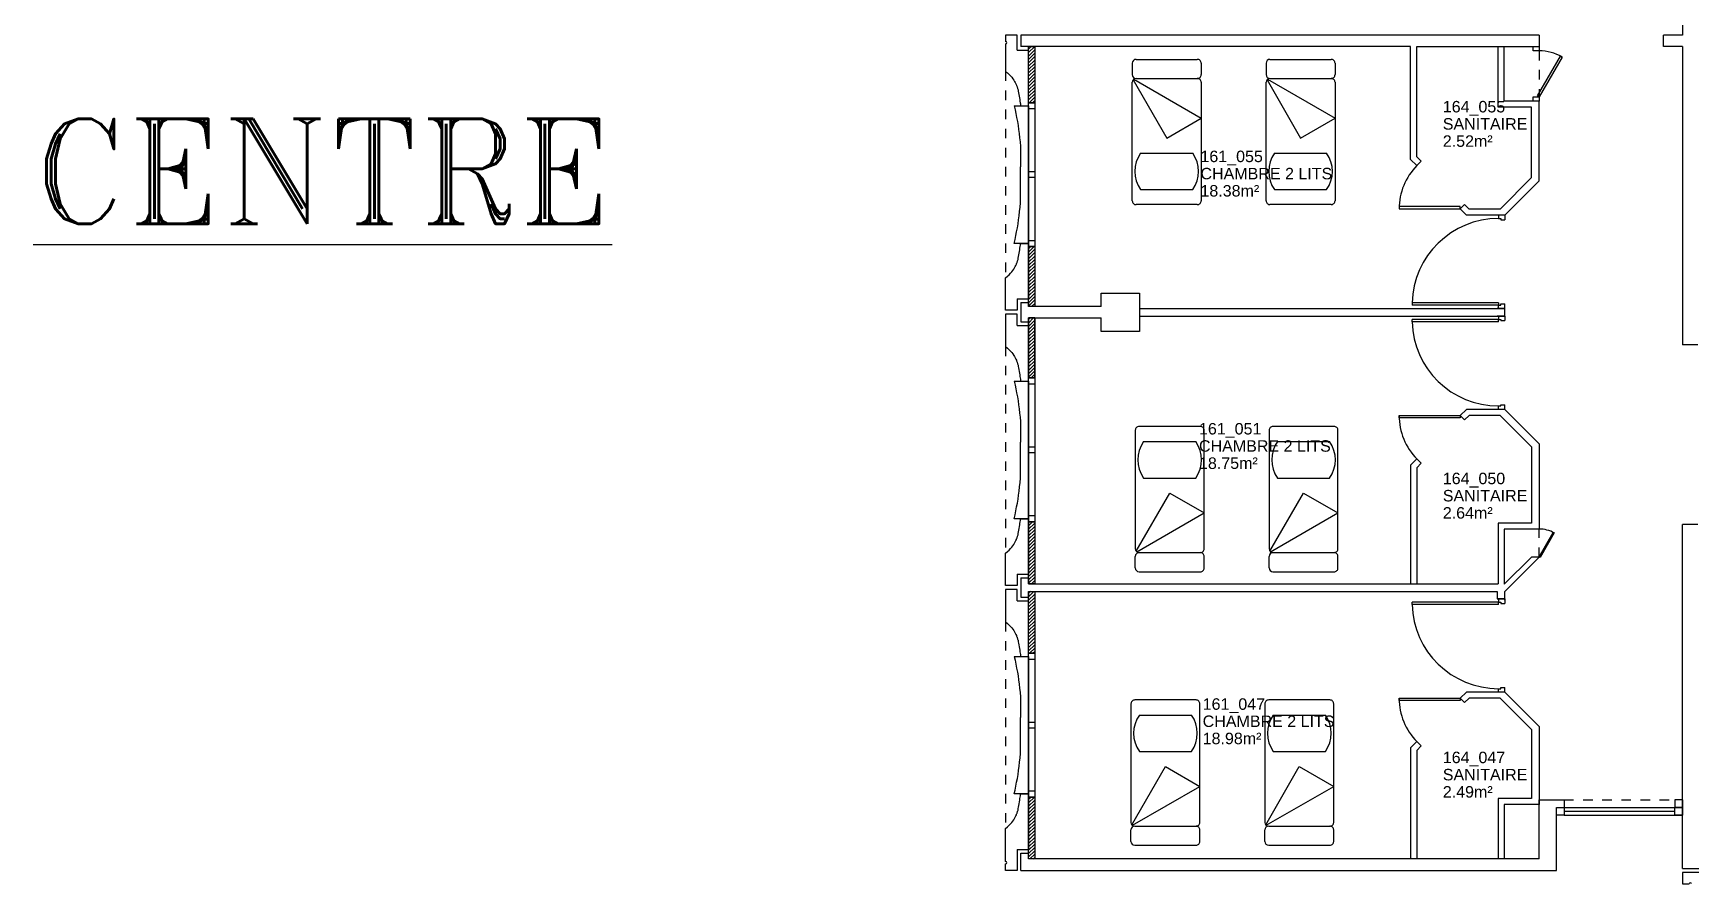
# Model space of a CAD drawing. Header units: millimetres. Extents: x -3.6 to 68.3, y -13.9 to 59.5.
# Drawn here: x 0.56 to 22.23, y -11.18 to -0.05 of the extents above; entities that cross this region are included whole.
import ezdxf

# ---------------------------------------------------------------- set-up
doc = ezdxf.new("R2010")
doc.units = ezdxf.units.MM
doc.linetypes.add('CACHÉ', pattern=[0.25, 0.125, -0.125])
doc.linetypes.add('CONTINU', pattern=[0])
for name, color, linetype in [('002 poteaux', 7, 'Continuous'), ('003 murs porteurs', 7, 'Continuous'), ('003 porte', 7, 'Continuous'), ('004 cloisons', 7, 'Continuous'), ('004 isolation', 8, 'Continuous'), ('007 Fenêtre', 7, 'Continuous'), ('400 Lits', 8, 'Continuous'), ('A_Etiqu_Local', 7, 'Continuous'), ('A_MURS_STRU', 7, 'CONTINU')]:
    doc.layers.add(name, color=color, linetype=linetype)
doc.styles.add('Attribut', font='arial.ttf')
doc.styles.add('ROMANT', font='ROMANT')

# ---------------------------------------------------------------- blocks, each defined once
blk = doc.blocks.new('A_Etiqu_Local')
at = {"style": 'Attribut', "flags": 1}
for tag, p in [('CODE_HOPITAL', (-0.446, 1.632)), ('CODE_SITE', (-0.446, 1.407)), ('CODE_BATIMENT', (-0.446, 1.182)), ('CODE_SECTEUR', (-0.446, 0.957)), ('CODE_ETAGE', (-0.446, 0.732)), ('NOM_NORMALISE', (-0.446, -0.843)), ('SECTEUR_ACTIVITE', (-0.446, -1.068)), ('SOUS_SECTEUR_ACTIVITE', (-0.446, -1.293)), ('VOLUME', (-0.446, -1.518)), ('SERVICE', (-0.446, -1.743)), ('CODE_UG', (-0.446, -1.968)), ('CODE_UA', (-0.446, -2.193)), ('CODE_POLE', (-0.446, -2.418)), ('OCCUPANT_EXTERNE', (-0.446, -2.643)), ('DISPONIBILITE', (-0.446, -2.868)), ('ACCES_HANDICAPES', (-0.446, -3.093)), ('NATURE_SOL', (-0.446, -3.318)), ('RISQUE_LABORATOIRE', (-0.446, -3.543)), ('AMIANTE', (-0.446, -3.768))]:
    blk.add_attdef(tag, p, '', height=0.15, dxfattribs=at)
at = {"layer": 'A_Etiqu_Local', "style": 'Attribut'}
for tag, p in [('CODE_PIECE', (-0.446, 0.282)), ('NOM_USAGE', (-0.446, 0.057)), ('SURFACE', (-0.446, -0.168))]:
    blk.add_attdef(tag, p, '', height=0.15, dxfattribs=at)

msp = doc.modelspace()

# ---------------------------------------------------------------- linework, layer by layer
at = {"layer": '002 poteaux', "color": 8, "linetype": 'Continuous'}
for p, q in [((14.525, -3.625), (14.525, -3.45)), ((14.525, -3.45), (15.025, -3.45)), ((15.025, -3.45), (15.025, -3.95)), ((14.525, -3.95), (14.525, -3.775)), ((15.025, -3.95), (14.525, -3.95))]:
    msp.add_line(p, q, dxfattribs=at)
at = {"layer": '003 murs porteurs', "color": 8, "linetype": 'Continuous'}
for p, q in [((20.25, -0.075), (13.475, -0.075)), ((13.475, -0.075), (13.475, -0.225)), ((20.25, -0.075), (20.25, -0.225)), ((18.57, -0.225), (13.475, -0.225)), ((18.65, -0.225), (20.25, -0.225)), ((13.475, -3.575), (13.475, -3.825)), ((13.475, -3.575), (13.475, -3.675)), ((13.475, -3.575), (13.575, -3.575)), ((13.575, -3.575), (13.575, -3.625)), ((14.525, -3.625), (13.575, -3.625)), ((13.475, -3.825), (13.575, -3.825)), ((13.575, -3.775), (13.575, -3.825)), ((13.575, -3.775), (14.525, -3.775)), ((13.475, -7.175), (13.475, -7.425)), ((13.475, -7.175), (13.475, -7.275)), ((13.475, -7.175), (13.575, -7.175)), ((13.575, -7.175), (13.575, -7.25)), ((13.575, -7.35), (13.575, -7.425)), ((13.475, -7.425), (13.575, -7.425)), ((20.25, -10.85), (20.25, -10.075)), ((20.25, -10.075), (20.475, -10.075)), ((20.475, -10.075), (20.575, -10.075)), ((20.475, -11), (20.475, -10.175)), ((20.575, -10.075), (20.575, -10.175)), ((13.475, -10.8), (13.475, -10.775)), ((13.475, -10.775), (13.575, -10.775)), ((13.475, -11), (13.475, -10.8)), ((13.575, -10.85), (13.575, -10.775)), ((13.475, -11), (20.475, -11)), ((20.25, -10.85), (13.575, -10.85))]:
    msp.add_line(p, q, dxfattribs=at)
at = {"layer": '003 murs porteurs', "color": 8, "linetype": 'CACHÉ'}
for p, q in [((13.275, -0.55), (13.275, -3.25)), ((13.275, -4.15), (13.275, -6.85)), ((13.275, -7.75), (13.275, -10.45)), ((20.575, -10.075), (22.025, -10.075))]:
    msp.add_line(p, q, dxfattribs=at)
at = {"layer": '003 porte', "color": 8, "linetype": 'Continuous'}
for p, q in [((20.17, -0.282), (20.17, -0.225)), ((20.17, -0.225), (20.25, -0.225)), ((20.25, -0.282), (20.17, -0.282)), ((20.228, -0.869), (20.527, -0.35)), ((20.25, -0.225), (20.25, -0.282)), ((20.55, -0.363), (20.25, -0.882)), ((20.527, -0.35), (20.55, -0.363)), ((20.17, -0.939), (20.17, -0.882)), ((20.17, -0.882), (20.25, -0.882)), ((20.25, -0.939), (20.17, -0.939)), ((20.25, -0.882), (20.228, -0.869)), ((20.25, -0.882), (20.25, -0.939)), ((19.218, -2.319), (18.418, -2.319)), ((18.418, -2.319), (18.418, -2.349)), ((18.418, -2.349), (19.218, -2.349)), ((19.218, -2.349), (19.218, -2.319)), ((19.8, -2.431), (19.72, -2.431)), ((19.72, -2.431), (19.72, -2.475)), ((19.72, -2.475), (19.748, -2.475)), ((19.748, -2.475), (19.748, -2.491)), ((19.748, -2.491), (19.8, -2.491)), ((19.8, -2.431), (19.8, -2.491)), ((19.72, -3.577), (18.588, -3.577)), ((18.588, -3.577), (18.588, -3.607)), ((19.72, -3.607), (18.588, -3.607)), ((19.72, -3.577), (19.72, -3.607)), ((19.72, -3.607), (19.748, -3.607)), ((19.72, -3.651), (19.72, -3.607)), ((19.8, -3.651), (19.72, -3.651)), ((19.748, -3.591), (19.8, -3.591)), ((19.748, -3.607), (19.748, -3.591)), ((19.8, -3.651), (19.8, -3.591)), ((19.72, -3.794), (18.588, -3.794)), ((18.588, -3.824), (18.588, -3.794)), ((19.72, -3.824), (18.588, -3.824)), ((19.8, -3.751), (19.72, -3.751)), ((19.72, -3.751), (19.72, -3.794)), ((19.72, -3.794), (19.748, -3.794)), ((19.72, -3.824), (19.72, -3.794)), ((19.748, -3.794), (19.748, -3.81)), ((19.748, -3.81), (19.8, -3.81)), ((19.8, -3.751), (19.8, -3.81)), ((19.72, -4.926), (19.748, -4.926)), ((19.72, -4.97), (19.72, -4.926)), ((19.8, -4.97), (19.72, -4.97)), ((19.748, -4.91), (19.8, -4.91)), ((19.748, -4.926), (19.748, -4.91)), ((19.8, -4.97), (19.8, -4.91)), ((18.418, -5.082), (18.418, -5.052)), ((18.418, -5.052), (19.218, -5.052)), ((19.218, -5.082), (18.418, -5.082)), ((19.218, -5.052), (19.218, -5.082)), ((20.25, -6.899), (20.434, -6.58)), ((20.446, -6.587), (20.262, -6.906)), ((20.434, -6.58), (20.446, -6.587)), ((20.262, -6.906), (20.25, -6.899)), ((19.72, -7.491), (18.588, -7.491)), ((18.588, -7.521), (18.588, -7.491)), ((19.72, -7.521), (18.588, -7.521)), ((19.8, -7.447), (19.72, -7.447)), ((19.72, -7.447), (19.72, -7.491)), ((19.72, -7.491), (19.748, -7.491)), ((19.72, -7.521), (19.72, -7.491)), ((19.748, -7.491), (19.748, -7.507)), ((19.748, -7.507), (19.8, -7.507)), ((19.8, -7.447), (19.8, -7.507)), ((19.72, -8.623), (19.748, -8.623)), ((19.72, -8.667), (19.72, -8.623)), ((19.8, -8.667), (19.72, -8.667)), ((19.748, -8.607), (19.8, -8.607)), ((19.748, -8.623), (19.748, -8.607)), ((19.8, -8.667), (19.8, -8.607)), ((18.418, -8.779), (18.418, -8.749)), ((18.418, -8.749), (19.218, -8.749)), ((19.218, -8.779), (18.418, -8.779)), ((19.218, -8.749), (19.218, -8.779))]:
    msp.add_line(p, q, dxfattribs=at)
at = {"layer": '003 porte', "color": 8, "linetype": 'CACHÉ'}
for p, q in [((20.25, -0.282), (20.25, -0.882)), ((20.25, -6.901), (20.25, -6.537))]:
    msp.add_line(p, q, dxfattribs=at)
at = {"layer": '003 porte', "color": 8, "linetype": 'Continuous'}
for centre, radius, start, end in [((20.25, -0.882), 0.6, 60, 90), ((19.218, -2.349), 0.8, 135, 180), ((19.218, -5.052), 0.8, 180, 225), ((20.262, -6.906), 0.369, 60, 91.8596), ((19.218, -8.749), 0.8, 180, 225)]:
    msp.add_arc(centre, radius, start, end, dxfattribs=at)
at = {"layer": '003 porte', "color": 8}
for centre, start, end in [((19.72, -3.607), 90, 178.4814), ((19.72, -3.794), 181.5186, 270), ((19.72, -7.491), 181.5186, 270)]:
    msp.add_arc(centre, 1.132, start, end, dxfattribs=at)
at = {"layer": '004 cloisons', "color": 8, "linetype": 'Continuous'}
for p, q in [((22.125, 4.2), (22.125, -0.075)), ((13.425, -0.075), (13.275, -0.075)), ((13.275, -0.075), (13.275, -0.16)), ((13.275, -0.19), (13.275, -0.55)), ((13.425, -0.275), (13.425, -0.075)), ((22.125, -0.075), (21.875, -0.075)), ((21.875, -0.225), (21.875, -0.075)), ((13.425, -0.275), (13.575, -0.275)), ((13.575, -1), (13.575, -0.275)), ((18.57, -1.701), (18.57, -0.225)), ((18.65, -0.703), (18.65, -0.225)), ((19.713, -1.019), (19.713, -0.225)), ((19.793, -0.939), (19.793, -0.225)), ((22.125, -0.225), (21.875, -0.225)), ((22.125, -0.225), (22.125, -3.726)), ((13.275, -0.55), (13.3, -0.571)), ((13.3, -0.571), (13.322, -0.591)), ((13.322, -0.591), (13.341, -0.61)), ((13.341, -0.61), (13.357, -0.628)), ((13.357, -0.628), (13.371, -0.646)), ((13.371, -0.646), (13.383, -0.664)), ((13.383, -0.664), (13.393, -0.681)), ((13.393, -0.681), (13.402, -0.697)), ((13.402, -0.697), (13.41, -0.713)), ((13.41, -0.713), (13.416, -0.729)), ((13.416, -0.729), (13.419, -0.736)), ((13.419, -0.736), (13.422, -0.744)), ((13.422, -0.744), (13.425, -0.751)), ((13.425, -0.751), (13.427, -0.759)), ((13.427, -0.759), (13.43, -0.766)), ((13.43, -0.766), (13.432, -0.774)), ((13.432, -0.774), (13.434, -0.782)), ((13.434, -0.782), (13.437, -0.791)), ((13.437, -0.791), (13.439, -0.8)), ((13.439, -0.8), (13.441, -0.809)), ((13.441, -0.809), (13.445, -0.829)), ((13.445, -0.829), (13.449, -0.851)), ((13.449, -0.851), (13.453, -0.874)), ((18.65, -1.668), (18.65, -0.703)), ((13.385, -1), (13.575, -1)), ((13.385, -1), (13.398, -1.052)), ((13.398, -1.052), (13.409, -1.103)), ((13.453, -0.874), (13.456, -0.897)), ((13.456, -0.897), (13.46, -0.919)), ((13.46, -0.919), (13.463, -0.94)), ((13.463, -0.94), (13.466, -0.96)), ((13.466, -0.96), (13.468, -0.977)), ((13.468, -0.977), (13.471, -0.99)), ((13.471, -0.99), (13.472, -1)), ((13.475, -1), (13.575, -1)), ((13.575, -0.96), (13.655, -0.96)), ((13.575, -1.04), (13.575, -0.96)), ((13.575, -1), (13.575, -2.8)), ((13.655, -1.04), (13.575, -1.04)), ((13.655, -0.96), (13.655, -1.04)), ((20.15, -1.019), (19.713, -1.019)), ((20.25, -0.939), (19.793, -0.939)), ((20.15, -1.939), (20.15, -1.019)), ((20.25, -1.981), (20.25, -0.939)), ((13.409, -1.103), (13.419, -1.154)), ((13.419, -1.154), (13.429, -1.205)), ((13.429, -1.205), (13.437, -1.257)), ((13.437, -1.257), (13.445, -1.309)), ((13.445, -1.309), (13.452, -1.363)), ((13.452, -1.363), (13.458, -1.418)), ((13.458, -1.418), (13.464, -1.473)), ((13.464, -1.473), (13.469, -1.531)), ((13.469, -1.531), (13.469, -1.8)), ((18.652, -1.783), (18.57, -1.701)), ((18.708, -1.726), (18.65, -1.668)), ((18.652, -1.783), (18.708, -1.726)), ((13.469, -2.27), (13.469, -1.8)), ((19.738, -2.351), (20.15, -1.939)), ((19.8, -2.431), (20.25, -1.981)), ((13.452, -2.438), (13.458, -2.383)), ((13.458, -2.383), (13.464, -2.327)), ((13.464, -2.327), (13.469, -2.27)), ((19.218, -2.349), (19.274, -2.292)), ((19.3, -2.431), (19.218, -2.349)), ((19.333, -2.351), (19.274, -2.292)), ((19.738, -2.351), (19.333, -2.351)), ((13.419, -2.647), (13.429, -2.596)), ((13.429, -2.596), (13.437, -2.544)), ((13.437, -2.544), (13.445, -2.491)), ((13.445, -2.491), (13.452, -2.438)), ((19.8, -2.431), (19.3, -2.431)), ((13.385, -2.8), (13.398, -2.749)), ((13.575, -2.8), (13.385, -2.8)), ((13.398, -2.749), (13.409, -2.698)), ((13.409, -2.698), (13.419, -2.647)), ((13.468, -2.824), (13.471, -2.81)), ((13.471, -2.81), (13.472, -2.8)), ((13.475, -2.8), (13.575, -2.8)), ((13.575, -2.76), (13.655, -2.76)), ((13.575, -2.84), (13.575, -2.76)), ((13.575, -2.8), (13.575, -3.525)), ((13.655, -2.76), (13.655, -2.84)), ((13.43, -3.034), (13.432, -3.027)), ((13.432, -3.027), (13.434, -3.018)), ((13.434, -3.018), (13.437, -3.01)), ((13.437, -3.01), (13.439, -3.001)), ((13.439, -3.001), (13.441, -2.992)), ((13.441, -2.992), (13.445, -2.971)), ((13.445, -2.971), (13.449, -2.95)), ((13.449, -2.95), (13.453, -2.927)), ((13.453, -2.927), (13.456, -2.904)), ((13.456, -2.904), (13.46, -2.882)), ((13.46, -2.882), (13.463, -2.861)), ((13.463, -2.861), (13.466, -2.841)), ((13.466, -2.841), (13.468, -2.824)), ((13.655, -2.84), (13.575, -2.84)), ((13.275, -3.25), (13.3, -3.23)), ((13.275, -3.675), (13.275, -3.25)), ((13.3, -3.23), (13.322, -3.21)), ((13.322, -3.21), (13.341, -3.191)), ((13.341, -3.191), (13.357, -3.172)), ((13.357, -3.172), (13.371, -3.154)), ((13.371, -3.154), (13.383, -3.137)), ((13.383, -3.137), (13.393, -3.12)), ((13.393, -3.12), (13.402, -3.103)), ((13.402, -3.103), (13.41, -3.087)), ((13.41, -3.087), (13.416, -3.072)), ((13.416, -3.072), (13.419, -3.065)), ((13.419, -3.065), (13.422, -3.057)), ((13.422, -3.057), (13.425, -3.05)), ((13.425, -3.05), (13.427, -3.042)), ((13.427, -3.042), (13.43, -3.034)), ((13.425, -3.675), (13.275, -3.675)), ((13.425, -3.525), (13.575, -3.525)), ((13.425, -3.525), (13.425, -3.675)), ((15.025, -3.651), (19.7, -3.651)), ((19.7, -3.651), (19.8, -3.651)), ((19.8, -3.651), (19.7, -3.651)), ((19.8, -3.751), (19.8, -3.651)), ((13.425, -3.725), (13.275, -3.725)), ((13.275, -3.725), (13.275, -4.15)), ((13.425, -3.875), (13.425, -3.725)), ((13.425, -3.875), (13.575, -3.875)), ((13.575, -4.6), (13.575, -3.875)), ((15.025, -3.751), (19.7, -3.751)), ((19.7, -3.751), (19.8, -3.751)), ((19.8, -3.751), (19.7, -3.751)), ((22.125, -3.726), (22.125, -4.126)), ((13.275, -4.15), (13.3, -4.171)), ((13.3, -4.171), (13.322, -4.191)), ((13.322, -4.191), (13.341, -4.21)), ((13.341, -4.21), (13.357, -4.228)), ((13.357, -4.228), (13.371, -4.246)), ((13.371, -4.246), (13.383, -4.264)), ((13.383, -4.264), (13.393, -4.281)), ((13.393, -4.281), (13.402, -4.297)), ((13.402, -4.297), (13.41, -4.313)), ((13.41, -4.313), (13.416, -4.329)), ((13.416, -4.329), (13.419, -4.336)), ((22.325, -4.126), (22.125, -4.126)), ((13.419, -4.336), (13.422, -4.344)), ((13.422, -4.344), (13.425, -4.351)), ((13.425, -4.351), (13.427, -4.359)), ((13.427, -4.359), (13.43, -4.366)), ((13.43, -4.366), (13.432, -4.374)), ((13.432, -4.374), (13.434, -4.382)), ((13.434, -4.382), (13.437, -4.391)), ((13.437, -4.391), (13.439, -4.4)), ((13.439, -4.4), (13.441, -4.409)), ((13.441, -4.409), (13.445, -4.429)), ((13.445, -4.429), (13.449, -4.451)), ((13.449, -4.451), (13.453, -4.474)), ((13.453, -4.474), (13.456, -4.497)), ((13.456, -4.497), (13.46, -4.519)), ((13.46, -4.519), (13.463, -4.54)), ((13.463, -4.54), (13.466, -4.56)), ((13.385, -4.6), (13.575, -4.6)), ((13.385, -4.6), (13.398, -4.652)), ((13.398, -4.652), (13.409, -4.703)), ((13.409, -4.703), (13.419, -4.754)), ((13.419, -4.754), (13.429, -4.805)), ((13.466, -4.56), (13.468, -4.577)), ((13.468, -4.577), (13.471, -4.59)), ((13.471, -4.59), (13.472, -4.6)), ((13.475, -4.6), (13.575, -4.6)), ((13.575, -4.56), (13.655, -4.56)), ((13.575, -4.64), (13.575, -4.56)), ((13.575, -4.6), (13.575, -6.4)), ((13.655, -4.64), (13.575, -4.64)), ((13.655, -4.56), (13.655, -4.64)), ((13.429, -4.805), (13.437, -4.857)), ((13.437, -4.857), (13.445, -4.909)), ((13.445, -4.909), (13.452, -4.963)), ((13.452, -4.963), (13.458, -5.018)), ((19.3, -4.97), (19.218, -5.052)), ((19.8, -4.97), (19.3, -4.97)), ((19.8, -4.97), (20.25, -5.42)), ((13.458, -5.018), (13.464, -5.073)), ((13.464, -5.073), (13.469, -5.131)), ((13.469, -5.131), (13.469, -5.4)), ((19.218, -5.052), (19.274, -5.109)), ((19.333, -5.05), (19.274, -5.109)), ((19.738, -5.05), (19.333, -5.05)), ((19.738, -5.05), (20.15, -5.462)), ((13.469, -5.87), (13.469, -5.4)), ((18.652, -5.618), (18.57, -5.7)), ((18.652, -5.618), (18.708, -5.675)), ((20.15, -5.462), (20.15, -6.457)), ((20.25, -5.42), (20.25, -6.537)), ((18.57, -5.7), (18.57, -7.25)), ((18.708, -5.675), (18.65, -5.733)), ((18.65, -5.733), (18.65, -6.698)), ((13.445, -6.091), (13.452, -6.038)), ((13.452, -6.038), (13.458, -5.983)), ((13.458, -5.983), (13.464, -5.927)), ((13.464, -5.927), (13.469, -5.87)), ((13.409, -6.298), (13.419, -6.247)), ((13.419, -6.247), (13.429, -6.196)), ((13.429, -6.196), (13.437, -6.144)), ((13.437, -6.144), (13.445, -6.091)), ((13.385, -6.4), (13.398, -6.349)), ((13.575, -6.4), (13.385, -6.4)), ((13.398, -6.349), (13.409, -6.298)), ((13.456, -6.504), (13.46, -6.482)), ((13.46, -6.482), (13.463, -6.461)), ((13.463, -6.461), (13.466, -6.441)), ((13.466, -6.441), (13.468, -6.424)), ((13.468, -6.424), (13.471, -6.41)), ((13.471, -6.41), (13.472, -6.4)), ((13.475, -6.4), (13.575, -6.4)), ((13.575, -6.36), (13.655, -6.36)), ((13.575, -6.44), (13.575, -6.36)), ((13.575, -6.4), (13.575, -7.125)), ((13.655, -6.44), (13.575, -6.44)), ((13.655, -6.36), (13.655, -6.44)), ((19.713, -6.457), (19.713, -7.25)), ((20.15, -6.457), (19.713, -6.457)), ((22.325, -6.476), (22.125, -6.476)), ((22.125, -10.175), (22.125, -6.476)), ((13.393, -6.72), (13.402, -6.703)), ((13.402, -6.703), (13.41, -6.687)), ((13.41, -6.687), (13.416, -6.672)), ((13.416, -6.672), (13.419, -6.665)), ((13.419, -6.665), (13.422, -6.657)), ((13.422, -6.657), (13.425, -6.65)), ((13.425, -6.65), (13.427, -6.642)), ((13.427, -6.642), (13.43, -6.634)), ((13.43, -6.634), (13.432, -6.627)), ((13.432, -6.627), (13.434, -6.618)), ((13.434, -6.618), (13.437, -6.61)), ((13.437, -6.61), (13.439, -6.601)), ((13.439, -6.601), (13.441, -6.592)), ((13.441, -6.592), (13.445, -6.571)), ((13.445, -6.571), (13.449, -6.55)), ((13.449, -6.55), (13.453, -6.527)), ((13.453, -6.527), (13.456, -6.504)), ((18.65, -6.698), (18.65, -7.25)), ((20.25, -6.537), (19.793, -6.537)), ((19.793, -6.537), (19.793, -7.257)), ((13.275, -6.85), (13.3, -6.83)), ((13.275, -7.275), (13.275, -6.85)), ((13.3, -6.83), (13.322, -6.81)), ((13.322, -6.81), (13.341, -6.791)), ((13.341, -6.791), (13.357, -6.772)), ((13.357, -6.772), (13.371, -6.754)), ((13.371, -6.754), (13.383, -6.737)), ((13.383, -6.737), (13.393, -6.72)), ((20.149, -6.901), (19.793, -7.257)), ((19.8, -7.351), (20.25, -6.901)), ((20.25, -6.901), (20.149, -6.901)), ((13.425, -7.125), (13.575, -7.125)), ((13.425, -7.125), (13.425, -7.275)), ((13.425, -7.275), (13.275, -7.275)), ((13.425, -7.325), (13.275, -7.325)), ((13.275, -7.325), (13.275, -7.75)), ((13.425, -7.475), (13.425, -7.325)), ((13.575, -7.251), (19.713, -7.251)), ((13.575, -7.351), (19.7, -7.351)), ((19.7, -7.35), (19.699, -7.351)), ((19.7, -7.351), (19.699, -7.351)), ((19.7, -7.351), (19.7, -7.447)), ((19.8, -7.467), (19.8, -7.351)), ((13.425, -7.475), (13.575, -7.475)), ((13.575, -8.2), (13.575, -7.475)), ((19.7, -7.447), (19.8, -7.447)), ((19.8, -7.447), (19.7, -7.447)), ((13.275, -7.75), (13.3, -7.771)), ((13.3, -7.771), (13.322, -7.791)), ((13.322, -7.791), (13.341, -7.81)), ((13.341, -7.81), (13.357, -7.828)), ((13.357, -7.828), (13.371, -7.846)), ((13.371, -7.846), (13.383, -7.864)), ((13.383, -7.864), (13.393, -7.881)), ((13.393, -7.881), (13.402, -7.897)), ((13.402, -7.897), (13.41, -7.913)), ((13.41, -7.913), (13.416, -7.929)), ((13.416, -7.929), (13.419, -7.936)), ((13.419, -7.936), (13.422, -7.944)), ((13.422, -7.944), (13.425, -7.951)), ((13.425, -7.951), (13.427, -7.959)), ((13.427, -7.959), (13.43, -7.966)), ((13.43, -7.966), (13.432, -7.974)), ((13.432, -7.974), (13.434, -7.982)), ((13.434, -7.982), (13.437, -7.991)), ((13.437, -7.991), (13.439, -8)), ((13.439, -8), (13.441, -8.009)), ((13.441, -8.009), (13.445, -8.029)), ((13.385, -8.2), (13.575, -8.2)), ((13.385, -8.2), (13.398, -8.252)), ((13.445, -8.029), (13.449, -8.051)), ((13.449, -8.051), (13.453, -8.074)), ((13.453, -8.074), (13.456, -8.097)), ((13.456, -8.097), (13.46, -8.119)), ((13.46, -8.119), (13.463, -8.14)), ((13.463, -8.14), (13.466, -8.16)), ((13.466, -8.16), (13.468, -8.177)), ((13.468, -8.177), (13.471, -8.19)), ((13.471, -8.19), (13.472, -8.2)), ((13.475, -8.2), (13.575, -8.2)), ((13.575, -8.16), (13.655, -8.16)), ((13.575, -8.24), (13.575, -8.16)), ((13.575, -8.2), (13.575, -10)), ((13.655, -8.16), (13.655, -8.24)), ((13.398, -8.252), (13.409, -8.303)), ((13.409, -8.303), (13.419, -8.354)), ((13.419, -8.354), (13.429, -8.405)), ((13.429, -8.405), (13.437, -8.457)), ((13.655, -8.24), (13.575, -8.24)), ((13.437, -8.457), (13.445, -8.509)), ((13.445, -8.509), (13.452, -8.563)), ((13.452, -8.563), (13.458, -8.618)), ((13.458, -8.618), (13.464, -8.673)), ((19.3, -8.667), (19.218, -8.749)), ((19.8, -8.667), (19.3, -8.667)), ((19.8, -8.667), (20.25, -9.117)), ((13.464, -8.673), (13.469, -8.731)), ((13.469, -8.731), (13.469, -9)), ((19.218, -8.749), (19.274, -8.805)), ((19.333, -8.747), (19.274, -8.805)), ((19.738, -8.747), (19.333, -8.747)), ((19.738, -8.747), (20.15, -9.158)), ((13.469, -9.47), (13.469, -9)), ((18.652, -9.314), (18.57, -9.397)), ((18.652, -9.314), (18.708, -9.371)), ((20.15, -9.158), (20.15, -10.057)), ((20.25, -9.117), (20.25, -10.137)), ((13.458, -9.583), (13.464, -9.527)), ((13.464, -9.527), (13.469, -9.47)), ((18.57, -9.397), (18.57, -10.85)), ((18.708, -9.371), (18.65, -9.43)), ((18.65, -9.43), (18.65, -10.298)), ((13.429, -9.796), (13.437, -9.744)), ((13.437, -9.744), (13.445, -9.691)), ((13.445, -9.691), (13.452, -9.638)), ((13.452, -9.638), (13.458, -9.583)), ((13.385, -10), (13.398, -9.949)), ((13.398, -9.949), (13.409, -9.898)), ((13.409, -9.898), (13.419, -9.847)), ((13.419, -9.847), (13.429, -9.796)), ((13.575, -9.96), (13.655, -9.96)), ((13.575, -10.04), (13.575, -9.96)), ((13.655, -9.96), (13.655, -10.04)), ((13.575, -10), (13.385, -10)), ((13.441, -10.192), (13.445, -10.171)), ((13.445, -10.171), (13.449, -10.15)), ((13.449, -10.15), (13.453, -10.127)), ((13.453, -10.127), (13.456, -10.104)), ((13.456, -10.104), (13.46, -10.082)), ((13.46, -10.082), (13.463, -10.061)), ((13.463, -10.061), (13.466, -10.041)), ((13.466, -10.041), (13.468, -10.024)), ((13.468, -10.024), (13.471, -10.01)), ((13.471, -10.01), (13.472, -10)), ((13.475, -10), (13.575, -10)), ((13.575, -10), (13.575, -10.725)), ((13.655, -10.04), (13.575, -10.04)), ((19.713, -10.057), (19.713, -10.85)), ((20.15, -10.057), (19.713, -10.057)), ((19.793, -10.137), (19.793, -10.85)), ((20.25, -10.137), (19.793, -10.137)), ((20.475, -10.175), (20.575, -10.175)), ((20.475, -10.275), (20.475, -10.175)), ((20.475, -10.175), (20.575, -10.175)), ((20.575, -10.175), (22.025, -10.175)), ((20.575, -10.175), (20.575, -10.275)), ((22.125, -10.075), (22.025, -10.075)), ((22.025, -10.075), (22.025, -10.175)), ((22.125, -10.175), (22.025, -10.175)), ((22.025, -10.275), (22.025, -10.175)), ((22.025, -10.175), (22.125, -10.175)), ((22.125, -10.075), (22.125, -10.175)), ((22.125, -10.975), (22.125, -10.175)), ((22.125, -10.175), (22.125, -10.275)), ((13.322, -10.41), (13.341, -10.391)), ((13.341, -10.391), (13.357, -10.372)), ((13.357, -10.372), (13.371, -10.354)), ((13.371, -10.354), (13.383, -10.337)), ((13.383, -10.337), (13.393, -10.32)), ((13.393, -10.32), (13.402, -10.303)), ((13.402, -10.303), (13.41, -10.287)), ((13.41, -10.287), (13.416, -10.272)), ((13.416, -10.272), (13.419, -10.265)), ((13.419, -10.265), (13.422, -10.257)), ((13.422, -10.257), (13.425, -10.25)), ((13.425, -10.25), (13.427, -10.242)), ((13.427, -10.242), (13.43, -10.234)), ((13.43, -10.234), (13.432, -10.227)), ((13.432, -10.227), (13.434, -10.218)), ((13.434, -10.218), (13.437, -10.21)), ((13.437, -10.21), (13.439, -10.201)), ((13.439, -10.201), (13.441, -10.192)), ((18.65, -10.298), (18.65, -10.85)), ((20.575, -10.275), (20.475, -10.275)), ((20.575, -10.225), (22.025, -10.225)), ((20.575, -10.275), (22.125, -10.275)), ((22.125, -10.275), (22.025, -10.275)), ((13.275, -10.45), (13.3, -10.43)), ((13.275, -10.885), (13.275, -10.45)), ((13.3, -10.43), (13.322, -10.41)), ((13.425, -10.725), (13.575, -10.725)), ((13.425, -10.725), (13.425, -11)), ((13.275, -11), (13.275, -10.915)), ((13.425, -11), (13.275, -11)), ((22.125, -10.975), (22.35, -10.975)), ((22.4, -11.025), (22.125, -11.025)), ((22.125, -11.025), (22.125, -11.175)), ((22.125, -11.175), (22.21, -11.175))]:
    msp.add_line(p, q, dxfattribs=at)
for centre, start, end in [((13.275, -0.175), 270, 90), ((13.275, -10.9), 270, 90), ((22.225, -11.175), 360, 180)]:
    msp.add_arc(centre, 0.015, start, end, dxfattribs=at)
at = {"layer": '004 isolation', "color": 8, "linetype": 'Continuous'}
for p, q in [((13.611, -0.225), (13.575, -0.261)), ((13.575, -0.305), (13.655, -0.225)), ((13.575, -0.96), (13.575, -0.225)), ((13.575, -0.225), (13.655, -0.225)), ((13.575, -0.96), (13.575, -0.225)), ((13.575, -0.225), (13.655, -0.225)), ((13.575, -0.225), (13.655, -0.225)), ((13.575, -0.96), (13.575, -0.225)), ((13.655, -0.27), (13.575, -0.35)), ((13.575, -0.394), (13.655, -0.314)), ((13.655, -0.358), (13.575, -0.438)), ((13.575, -0.482), (13.655, -0.402)), ((13.655, -0.225), (13.655, -0.96)), ((13.655, -0.225), (13.655, -0.96)), ((13.655, -0.225), (13.655, -0.96)), ((13.655, -0.446), (13.575, -0.526)), ((13.575, -0.571), (13.655, -0.491)), ((13.655, -0.535), (13.575, -0.615)), ((13.575, -0.659), (13.655, -0.579)), ((13.655, -0.623), (13.575, -0.703)), ((13.575, -0.747), (13.655, -0.667)), ((13.655, -0.712), (13.575, -0.792)), ((13.575, -0.836), (13.655, -0.756)), ((13.655, -0.8), (13.575, -0.88)), ((13.575, -0.924), (13.655, -0.844)), ((13.655, -0.96), (13.575, -0.96)), ((13.655, -0.96), (13.575, -0.96)), ((13.655, -0.96), (13.575, -0.96)), ((13.655, -0.888), (13.583, -0.96)), ((13.627, -0.96), (13.655, -0.933)), ((13.603, -2.84), (13.575, -2.869)), ((13.575, -2.913), (13.648, -2.84)), ((13.575, -3.626), (13.575, -2.84)), ((13.575, -2.84), (13.655, -2.84)), ((13.575, -3.626), (13.575, -2.84)), ((13.575, -2.84), (13.655, -2.84)), ((13.575, -2.84), (13.655, -2.84)), ((13.575, -3.625), (13.575, -2.84)), ((13.655, -2.877), (13.575, -2.957)), ((13.575, -3.001), (13.655, -2.921)), ((13.655, -2.965), (13.575, -3.045)), ((13.575, -3.09), (13.655, -3.01)), ((13.655, -2.84), (13.655, -3.626)), ((13.655, -2.84), (13.655, -3.626)), ((13.655, -2.84), (13.655, -3.625)), ((13.655, -3.054), (13.575, -3.134)), ((13.575, -3.178), (13.655, -3.098)), ((13.655, -3.142), (13.575, -3.222)), ((13.575, -3.266), (13.655, -3.186)), ((13.655, -3.231), (13.575, -3.311)), ((13.575, -3.355), (13.655, -3.275)), ((13.655, -3.319), (13.575, -3.399)), ((13.575, -3.443), (13.655, -3.363)), ((13.655, -3.407), (13.575, -3.487)), ((13.575, -3.532), (13.655, -3.452)), ((13.655, -3.496), (13.575, -3.576)), ((13.575, -3.62), (13.655, -3.54)), ((13.655, -3.625), (13.575, -3.625)), ((13.655, -3.626), (13.575, -3.626)), ((13.655, -3.626), (13.575, -3.626)), ((13.655, -3.584), (13.614, -3.626)), ((13.597, -3.775), (13.575, -3.797)), ((13.575, -3.841), (13.641, -3.775)), ((13.655, -3.775), (13.575, -3.775)), ((13.575, -3.775), (13.575, -4.56)), ((13.655, -3.775), (13.575, -3.775)), ((13.575, -3.775), (13.575, -4.56)), ((13.575, -3.775), (13.655, -3.775)), ((13.575, -4.56), (13.575, -3.775)), ((13.655, -3.805), (13.575, -3.885)), ((13.575, -3.929), (13.655, -3.849)), ((13.655, -3.893), (13.575, -3.973)), ((13.655, -4.56), (13.655, -3.775)), ((13.655, -4.56), (13.655, -3.775)), ((13.655, -3.775), (13.655, -4.56)), ((13.575, -4.018), (13.655, -3.938)), ((13.655, -3.982), (13.575, -4.062)), ((13.575, -4.106), (13.655, -4.026)), ((13.655, -4.07), (13.575, -4.15)), ((13.575, -4.194), (13.655, -4.114)), ((13.655, -4.159), (13.575, -4.239)), ((13.575, -4.283), (13.655, -4.203)), ((13.655, -4.247), (13.575, -4.327)), ((13.575, -4.371), (13.655, -4.291)), ((13.655, -4.335), (13.575, -4.415)), ((13.575, -4.46), (13.655, -4.38)), ((13.655, -4.424), (13.575, -4.504)), ((13.575, -4.548), (13.655, -4.468)), ((13.655, -4.512), (13.607, -4.56)), ((13.575, -4.56), (13.655, -4.56)), ((13.575, -4.56), (13.655, -4.56)), ((13.655, -4.56), (13.575, -4.56)), ((13.651, -4.56), (13.655, -4.556)), ((13.583, -6.44), (13.575, -6.448)), ((13.575, -6.493), (13.627, -6.44)), ((13.575, -7.25), (13.575, -6.44)), ((13.575, -6.44), (13.655, -6.44)), ((13.575, -7.25), (13.575, -6.44)), ((13.575, -6.44), (13.655, -6.44)), ((13.575, -6.44), (13.655, -6.44)), ((13.575, -7.25), (13.575, -6.44)), ((13.655, -6.457), (13.575, -6.537)), ((13.575, -6.581), (13.655, -6.501)), ((13.655, -6.44), (13.655, -7.25)), ((13.655, -6.44), (13.655, -7.25)), ((13.655, -6.44), (13.655, -7.25)), ((13.655, -6.545), (13.575, -6.625)), ((13.575, -6.669), (13.655, -6.589)), ((13.655, -6.634), (13.575, -6.714)), ((13.575, -6.758), (13.655, -6.678)), ((13.655, -6.722), (13.575, -6.802)), ((13.575, -6.846), (13.655, -6.766)), ((13.655, -6.81), (13.575, -6.89)), ((13.575, -6.934), (13.655, -6.854)), ((13.655, -6.899), (13.575, -6.979)), ((13.575, -7.023), (13.655, -6.943)), ((13.655, -6.987), (13.575, -7.067)), ((13.575, -7.111), (13.655, -7.031)), ((13.655, -7.075), (13.575, -7.155)), ((13.575, -7.2), (13.655, -7.12)), ((13.655, -7.164), (13.575, -7.244)), ((13.655, -7.25), (13.575, -7.25)), ((13.655, -7.25), (13.575, -7.25)), ((13.655, -7.25), (13.575, -7.25)), ((13.601, -7.35), (13.575, -7.376)), ((13.575, -7.421), (13.645, -7.35)), ((13.575, -8.16), (13.575, -7.35)), ((13.575, -7.35), (13.655, -7.35)), ((13.575, -8.16), (13.575, -7.35)), ((13.575, -7.35), (13.655, -7.35)), ((13.575, -7.35), (13.655, -7.35)), ((13.575, -8.16), (13.575, -7.35)), ((13.613, -7.25), (13.655, -7.208)), ((13.655, -7.35), (13.655, -8.16)), ((13.655, -7.35), (13.655, -8.16)), ((13.655, -7.35), (13.655, -8.16)), ((13.655, -7.385), (13.575, -7.465)), ((13.575, -7.509), (13.655, -7.429)), ((13.655, -7.473), (13.575, -7.553)), ((13.575, -7.597), (13.655, -7.517)), ((13.655, -7.562), (13.575, -7.642)), ((13.575, -7.686), (13.655, -7.606)), ((13.655, -7.65), (13.575, -7.73)), ((13.575, -7.774), (13.655, -7.694)), ((13.655, -7.738), (13.575, -7.818)), ((13.575, -7.863), (13.655, -7.783)), ((13.655, -7.827), (13.575, -7.907)), ((13.575, -7.951), (13.655, -7.871)), ((13.655, -7.915), (13.575, -7.995)), ((13.575, -8.039), (13.655, -7.959)), ((13.655, -8.004), (13.575, -8.084)), ((13.575, -8.128), (13.655, -8.048)), ((13.655, -8.16), (13.575, -8.16)), ((13.655, -8.16), (13.575, -8.16)), ((13.655, -8.16), (13.575, -8.16)), ((13.655, -8.092), (13.587, -8.16)), ((13.631, -8.16), (13.655, -8.136)), ((13.607, -10.04), (13.575, -10.072)), ((13.575, -10.116), (13.651, -10.04)), ((13.575, -10.85), (13.575, -10.04)), ((13.575, -10.04), (13.655, -10.04)), ((13.575, -10.85), (13.575, -10.04)), ((13.575, -10.04), (13.655, -10.04)), ((13.575, -10.04), (13.655, -10.04)), ((13.575, -10.85), (13.575, -10.04)), ((13.655, -10.081), (13.575, -10.161)), ((13.575, -10.205), (13.655, -10.125)), ((13.655, -10.169), (13.575, -10.249)), ((13.655, -10.04), (13.655, -10.85)), ((13.655, -10.04), (13.655, -10.85)), ((13.655, -10.04), (13.655, -10.85)), ((13.575, -10.293), (13.655, -10.213)), ((13.655, -10.257), (13.575, -10.337)), ((13.575, -10.382), (13.655, -10.302)), ((13.655, -10.346), (13.575, -10.426)), ((13.575, -10.47), (13.655, -10.39)), ((13.655, -10.434), (13.575, -10.514)), ((13.575, -10.558), (13.655, -10.478)), ((13.655, -10.523), (13.575, -10.603)), ((13.575, -10.647), (13.655, -10.567)), ((13.655, -10.611), (13.575, -10.691)), ((13.575, -10.735), (13.655, -10.655)), ((13.655, -10.699), (13.575, -10.779)), ((13.575, -10.824), (13.655, -10.744)), ((13.655, -10.788), (13.593, -10.85)), ((13.637, -10.85), (13.655, -10.832)), ((13.655, -10.85), (13.575, -10.85)), ((13.655, -10.85), (13.575, -10.85)), ((13.655, -10.85), (13.575, -10.85))]:
    msp.add_line(p, q, dxfattribs=at)
at = {"layer": '007 Fenêtre', "color": 8, "linetype": 'Continuous'}
for p, q in [((13.575, -2.76), (13.575, -1.04)), ((13.655, -1.04), (13.655, -2.76)), ((13.575, -1.86), (13.655, -1.86)), ((13.575, -1.94), (13.575, -1.86)), ((13.655, -1.94), (13.575, -1.94)), ((13.655, -1.86), (13.655, -1.94)), ((13.575, -6.36), (13.575, -4.64)), ((13.655, -4.64), (13.655, -6.36)), ((13.575, -5.46), (13.655, -5.46)), ((13.575, -5.54), (13.575, -5.46)), ((13.655, -5.54), (13.575, -5.54)), ((13.655, -5.46), (13.655, -5.54)), ((13.575, -9.96), (13.575, -8.24)), ((13.655, -8.24), (13.655, -9.96)), ((13.575, -9.06), (13.655, -9.06)), ((13.575, -9.14), (13.575, -9.06)), ((13.655, -9.06), (13.655, -9.14)), ((13.655, -9.14), (13.575, -9.14))]:
    msp.add_line(p, q, dxfattribs=at)
at = {"layer": '007 Fenêtre', "color": 8, "linetype": 'CACHÉ'}
msp.add_line((20.575, -10.175), (22.025, -10.175), dxfattribs=at)
at = {"layer": '400 Lits', "color": 8, "linetype": 'Continuous'}
for p, q in [((14.981, -0.393), (15.781, -0.393)), ((16.731, -0.393), (17.531, -0.393)), ((14.931, -0.443), (14.931, -0.593)), ((14.981, -0.643), (15.781, -0.643)), ((14.981, -0.643), (15.781, -0.643)), ((14.981, -0.643), (15.781, -0.643)), ((15.831, -0.443), (15.831, -0.593)), ((16.681, -0.443), (16.681, -0.593)), ((16.731, -0.643), (17.531, -0.643)), ((16.731, -0.643), (17.531, -0.643)), ((16.731, -0.643), (17.531, -0.643)), ((17.581, -0.443), (17.581, -0.593)), ((14.931, -2.243), (14.931, -0.693)), ((14.942, -0.662), (15.381, -1.423)), ((14.95, -0.654), (15.831, -1.163)), ((15.831, -0.693), (15.831, -2.243)), ((16.681, -2.243), (16.681, -0.693)), ((16.692, -0.662), (17.131, -1.423)), ((16.7, -0.654), (17.581, -1.163)), ((17.581, -0.693), (17.581, -2.243)), ((15.381, -1.423), (15.831, -1.163)), ((17.131, -1.423), (17.581, -1.163)), ((15.04, -1.619), (15.721, -1.619)), ((16.79, -1.619), (17.471, -1.619)), ((15.04, -2.096), (15.721, -2.096)), ((16.79, -2.096), (17.471, -2.096)), ((15.781, -2.293), (14.981, -2.293)), ((17.531, -2.293), (16.731, -2.293)), ((15.82, -5.194), (15.02, -5.194)), ((17.57, -5.194), (16.77, -5.194)), ((14.97, -5.244), (14.97, -6.795)), ((15.079, -5.391), (15.761, -5.391)), ((15.87, -6.795), (15.87, -5.244)), ((16.72, -5.244), (16.72, -6.795)), ((16.829, -5.391), (17.511, -5.391)), ((17.62, -6.795), (17.62, -5.244)), ((14.981, -6.825), (15.42, -6.065)), ((15.079, -5.868), (15.761, -5.868)), ((15.42, -6.065), (15.87, -6.325)), ((16.731, -6.825), (17.17, -6.065)), ((16.829, -5.868), (17.511, -5.868)), ((17.17, -6.065), (17.62, -6.325)), ((14.989, -6.833), (15.87, -6.325)), ((16.739, -6.833), (17.62, -6.325)), ((14.97, -7.044), (14.97, -6.894)), ((15.02, -6.844), (15.82, -6.844)), ((15.02, -6.844), (15.82, -6.844)), ((15.02, -6.844), (15.82, -6.844)), ((15.87, -7.044), (15.87, -6.894)), ((16.72, -7.044), (16.72, -6.894)), ((16.77, -6.844), (17.57, -6.844)), ((16.77, -6.844), (17.57, -6.844)), ((16.77, -6.844), (17.57, -6.844)), ((17.62, -7.044), (17.62, -6.894)), ((15.02, -7.094), (15.82, -7.094)), ((16.77, -7.094), (17.57, -7.094)), ((14.914, -8.821), (14.914, -10.371)), ((15.764, -8.771), (14.964, -8.771)), ((15.814, -10.371), (15.814, -8.821)), ((16.664, -8.821), (16.664, -10.371)), ((17.514, -8.771), (16.714, -8.771)), ((17.564, -10.371), (17.564, -8.821)), ((15.024, -8.968), (15.705, -8.968)), ((16.774, -8.968), (17.455, -8.968)), ((15.024, -9.445), (15.705, -9.445)), ((16.774, -9.445), (17.455, -9.445)), ((14.925, -10.402), (15.364, -9.642)), ((15.364, -9.642), (15.814, -9.901)), ((16.675, -10.402), (17.114, -9.642)), ((17.114, -9.642), (17.564, -9.901)), ((14.933, -10.41), (15.814, -9.901)), ((16.683, -10.41), (17.564, -9.901)), ((14.914, -10.621), (14.914, -10.471)), ((14.964, -10.421), (15.764, -10.421)), ((14.964, -10.421), (15.764, -10.421)), ((14.964, -10.421), (15.764, -10.421)), ((15.814, -10.621), (15.814, -10.471)), ((16.664, -10.621), (16.664, -10.471)), ((16.714, -10.421), (17.514, -10.421)), ((16.714, -10.421), (17.514, -10.421)), ((16.714, -10.421), (17.514, -10.421)), ((17.564, -10.621), (17.564, -10.471)), ((14.964, -10.671), (15.764, -10.671)), ((16.714, -10.671), (17.514, -10.671))]:
    msp.add_line(p, q, dxfattribs=at)
for centre, radius, start, end in [((14.981, -0.443), 0.05, 90.0001, 179.9999), ((15.781, -0.443), 0.05, 359.9982, 89.9983), ((16.731, -0.443), 0.05, 90.0001, 179.9999), ((17.531, -0.443), 0.05, 359.9982, 89.9983), ((14.981, -0.593), 0.05, 180.0001, 269.9999), ((14.981, -0.693), 0.05, 90.0001, 179.9999), ((15.781, -0.593), 0.05, 270.0017, 0.0018), ((15.781, -0.693), 0.05, 359.9982, 89.9983), ((16.731, -0.593), 0.05, 180.0001, 269.9999), ((16.731, -0.693), 0.05, 90.0001, 179.9999), ((17.531, -0.593), 0.05, 270.0017, 0.0018), ((17.531, -0.693), 0.05, 359.9982, 89.9983), ((15.381, -1.858), 0.416, 145.0078, 214.9925), ((15.381, -1.858), 0.416, 325.0079, 34.9919), ((17.131, -1.858), 0.416, 145.0078, 214.9925), ((17.131, -1.858), 0.416, 325.0079, 34.9919), ((14.981, -2.243), 0.05, 179.9982, 269.9983), ((15.781, -2.243), 0.05, 270.0005, 0.0006), ((16.731, -2.243), 0.05, 179.9982, 269.9983), ((17.531, -2.243), 0.05, 270.0005, 0.0006), ((15.02, -5.244), 0.05, 90.0022, 180.0023), ((15.82, -5.244), 0.05, 359.9994, 89.9995), ((16.77, -5.244), 0.05, 90.0022, 180.0023), ((17.57, -5.244), 0.05, 359.9994, 89.9995), ((15.42, -5.63), 0.416, 145.0078, 214.9925), ((15.42, -5.63), 0.416, 325.0079, 34.9919), ((17.17, -5.63), 0.416, 145.0078, 214.9925), ((17.17, -5.63), 0.416, 325.0079, 34.9919), ((15.02, -6.794), 0.05, 180.0001, 269.9999), ((15.02, -6.894), 0.05, 90, 180), ((15.82, -6.794), 0.05, 270.0017, 0.0018), ((15.82, -6.894), 0.05, 359.9982, 89.9983), ((16.77, -6.794), 0.05, 180.0001, 269.9999), ((16.77, -6.894), 0.05, 90, 180), ((17.57, -6.794), 0.05, 270.0017, 0.0018), ((17.57, -6.894), 0.05, 359.9982, 89.9983), ((15.02, -7.044), 0.05, 180.0001, 269.9999), ((15.82, -7.044), 0.05, 270.0017, 0.0018), ((16.77, -7.044), 0.05, 180.0001, 269.9999), ((17.57, -7.044), 0.05, 270.0017, 0.0018), ((14.964, -8.821), 0.05, 90.0017, 180.0018), ((15.764, -8.821), 0.05, 359.9994, 89.9995), ((16.714, -8.821), 0.05, 90.0017, 180.0018), ((17.514, -8.821), 0.05, 359.9994, 89.9995), ((15.364, -9.206), 0.416, 145.0078, 214.9925), ((15.364, -9.206), 0.416, 325.0079, 34.9919), ((17.114, -9.206), 0.416, 145.0078, 214.9925), ((17.114, -9.206), 0.416, 325.0079, 34.9919), ((14.964, -10.371), 0.05, 180.0001, 269.9999), ((15.764, -10.371), 0.05, 270.0017, 0.0018), ((16.714, -10.371), 0.05, 180.0001, 269.9999), ((17.514, -10.371), 0.05, 270.0017, 0.0018), ((14.964, -10.471), 0.05, 90, 180), ((15.764, -10.471), 0.05, 359.9982, 89.9983), ((16.714, -10.471), 0.05, 90, 180), ((17.514, -10.471), 0.05, 359.9982, 89.9983), ((14.964, -10.621), 0.05, 180.0001, 269.9999), ((15.764, -10.621), 0.05, 270.0017, 0.0018), ((16.714, -10.621), 0.05, 180.0001, 269.9999), ((17.514, -10.621), 0.05, 270.0017, 0.0018)]:
    msp.add_arc(centre, radius, start, end, dxfattribs=at)
at = {"layer": 'A_MURS_STRU', "color": 8, "linetype": 'Continuous'}
for p in [(22.125, -3.726), (22.325, -4.126)]:
    msp.add_line(p, (22.125, -4.126), dxfattribs=at)

# ---------------------------------------------------------------- block references
at = {"layer": 'A_Etiqu_Local', "color": 8}
ref = msp.add_blockref('A_Etiqu_Local', (19.437, -1.369), dxfattribs=at)
ref.add_attrib('CODE_PIECE', '164_055', (18.99, -1.087), dxfattribs={"height": 0.15, "style": 'Attribut'})
ref.add_attrib('NOM_USAGE', 'SANITAIRE', (18.99, -1.312), dxfattribs={"height": 0.15, "style": 'Attribut'})
ref.add_attrib('SURFACE', '2.52m²', (18.99, -1.537), dxfattribs={"height": 0.15, "style": 'Attribut'})
ref = msp.add_blockref('A_Etiqu_Local', (16.268, -2.019), dxfattribs=at)
ref.add_attrib('CODE_PIECE', '161_055', (15.822, -1.737), dxfattribs={"height": 0.15, "style": 'Attribut'})
ref.add_attrib('NOM_USAGE', 'CHAMBRE 2 LITS', (15.822, -1.962), dxfattribs={"height": 0.15, "style": 'Attribut'})
ref.add_attrib('SURFACE', '18.38m²', (15.822, -2.187), dxfattribs={"height": 0.15, "style": 'Attribut'})
ref = msp.add_blockref('A_Etiqu_Local', (16.249, -5.581), dxfattribs=at)
ref.add_attrib('CODE_PIECE', '161_051', (15.803, -5.299), dxfattribs={"height": 0.15, "style": 'Attribut'})
ref.add_attrib('NOM_USAGE', 'CHAMBRE 2 LITS', (15.803, -5.524), dxfattribs={"height": 0.15, "style": 'Attribut'})
ref.add_attrib('SURFACE', '18.75m²', (15.803, -5.749), dxfattribs={"height": 0.15, "style": 'Attribut'})
ref = msp.add_blockref('A_Etiqu_Local', (19.437, -6.231), dxfattribs=at)
ref.add_attrib('CODE_PIECE', '164_050', (18.99, -5.949), dxfattribs={"height": 0.15, "style": 'Attribut'})
ref.add_attrib('NOM_USAGE', 'SANITAIRE', (18.99, -6.174), dxfattribs={"height": 0.15, "style": 'Attribut'})
ref.add_attrib('SURFACE', '2.64m²', (18.99, -6.399), dxfattribs={"height": 0.15, "style": 'Attribut'})
ref = msp.add_blockref('A_Etiqu_Local', (16.298, -9.181), dxfattribs=at)
ref.add_attrib('CODE_PIECE', '161_047', (15.851, -8.899), dxfattribs={"height": 0.15, "style": 'Attribut'})
ref.add_attrib('NOM_USAGE', 'CHAMBRE 2 LITS', (15.851, -9.124), dxfattribs={"height": 0.15, "style": 'Attribut'})
ref.add_attrib('SURFACE', '18.98m²', (15.851, -9.349), dxfattribs={"height": 0.15, "style": 'Attribut'})
ref = msp.add_blockref('A_Etiqu_Local', (19.437, -9.879), dxfattribs=at)
ref.add_attrib('CODE_PIECE', '164_047', (18.99, -9.597), dxfattribs={"height": 0.15, "style": 'Attribut'})
ref.add_attrib('NOM_USAGE', 'SANITAIRE', (18.99, -9.822), dxfattribs={"height": 0.15, "style": 'Attribut'})
ref.add_attrib('SURFACE', '2.49m²', (18.99, -10.047), dxfattribs={"height": 0.15, "style": 'Attribut'})

# ---------------------------------------------------------------- texts
at = {"color": 8, "linetype": 'Continuous', "style": 'ROMANT'}
msp.add_text('%%UCENTRE', height=1.3694, dxfattribs=at).set_placement((0.563, -2.542))

doc.saveas('drawing.dxf')
